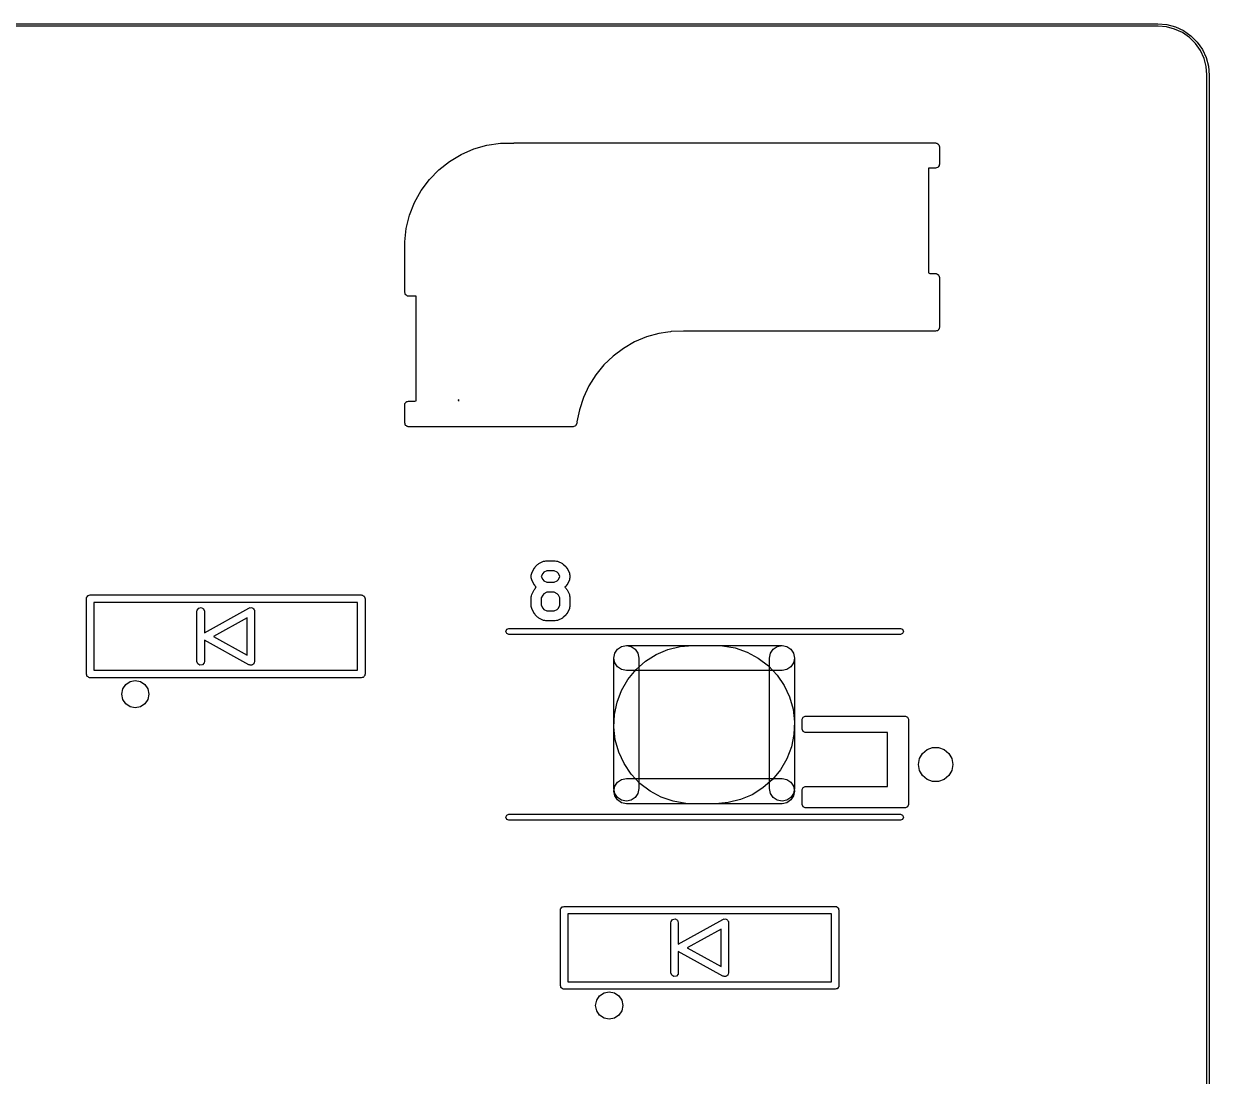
# Model space of a CAD drawing. Extents: x 62 to 223, y -188 to -37.
# Drawn here: x 199.65 to 223.26, y -69.93 to -48.97 of the extents above; entities that cross this region are included whole.
import ezdxf

# ---------------------------------------------------------------- set-up
doc = ezdxf.new("R2010")
doc.units = 0
doc.layers.add('BLACK', color=7, linetype='CONTINUOUS')

msp = doc.modelspace()

# ---------------------------------------------------------------- linework, layer by layer
at = {"layer": 'BLACK', "linetype": 'CONTINUOUS'}
for p, q in [((185.135, -48.9697), (222.235, -48.9697)), ((222.235, -49.0197), (185.135, -49.0197)), ((222.235, -48.9697), (222.413, -48.9853)), ((222.242, -49.0166), (222.235, -49.0197)), ((222.405, -49.0309), (222.242, -49.0166)), ((222.57, -49.075), (222.405, -49.0309)), ((222.413, -48.9853), (222.586, -49.0315)), ((222.724, -49.1471), (222.57, -49.075)), ((222.586, -49.0315), (222.747, -49.107)), ((222.747, -49.107), (222.894, -49.2095)), ((222.864, -49.245), (222.724, -49.1471)), ((222.985, -49.3656), (222.864, -49.245)), ((222.894, -49.2095), (223.02, -49.3359)), ((223.02, -49.3359), (223.123, -49.4822)), ((223.083, -49.5053), (222.985, -49.3656)), ((223.155, -49.66), (223.083, -49.5053)), ((223.123, -49.4822), (223.198, -49.6441)), ((223.199, -49.8248), (223.155, -49.66)), ((223.198, -49.6441), (223.244, -49.8167)), ((223.244, -49.8167), (223.26, -49.9947)), ((223.213, -49.9873), (223.199, -49.8248)), ((223.21, -49.9947), (223.213, -49.9873)), ((223.21, -142.245), (223.21, -49.9947)), ((223.26, -49.9947), (223.26, -49.9947)), ((223.26, -49.9947), (223.26, -142.245)), ((208.362, -51.5709), (208.612, -51.463)), ((208.612, -51.463), (208.873, -51.3886)), ((208.873, -51.3886), (209.142, -51.349)), ((209.142, -51.349), (209.41, -51.3449)), ((209.41, -51.3449), (209.41, -51.3447)), ((209.41, -51.3447), (217.81, -51.3447)), ((217.81, -51.3447), (217.82, -51.3464)), ((217.82, -51.3464), (217.823, -51.3458)), ((217.823, -51.3458), (217.826, -51.3475)), ((217.826, -51.3475), (217.836, -51.3492)), ((217.836, -51.3492), (217.851, -51.3617)), ((217.851, -51.3617), (217.867, -51.3715)), ((217.867, -51.3715), (217.87, -51.3778)), ((217.87, -51.3778), (217.875, -51.3822)), ((217.875, -51.3822), (217.878, -51.4014)), ((217.878, -51.4014), (217.885, -51.4197)), ((217.885, -51.4197), (217.885, -51.7697)), ((207.916, -51.8792), (208.129, -51.7104)), ((208.129, -51.7104), (208.362, -51.5709)), ((207.727, -52.0743), (207.916, -51.8792)), ((217.81, -51.8447), (217.665, -51.8447)), ((217.665, -51.8447), (217.665, -53.9297)), ((217.828, -51.838), (217.81, -51.8447)), ((217.847, -51.8347), (217.828, -51.838)), ((217.852, -51.8295), (217.847, -51.8347)), ((217.858, -51.8272), (217.852, -51.8295)), ((217.868, -51.8103), (217.858, -51.8272)), ((217.88, -51.7954), (217.868, -51.8103)), ((217.882, -51.7856), (217.88, -51.7954)), ((217.884, -51.7827), (217.882, -51.7856)), ((217.885, -51.7697), (217.883, -51.7794)), ((217.883, -51.7794), (217.884, -51.7827)), ((207.565, -52.2924), (207.727, -52.0743)), ((207.433, -52.5298), (207.565, -52.2924)), ((207.333, -52.7825), (207.433, -52.5298)), ((207.266, -53.046), (207.333, -52.7825)), ((207.235, -53.316), (207.266, -53.046)), ((207.235, -53.3172), (207.235, -53.316)), ((207.235, -53.3197), (207.235, -53.3172)), ((207.235, -54.3197), (207.235, -53.3197)), ((217.665, -53.9297), (217.696, -53.9447)), ((217.696, -53.9447), (217.81, -53.9447)), ((217.81, -53.9447), (217.82, -53.9464)), ((217.82, -53.9464), (217.823, -53.9458)), ((217.823, -53.9458), (217.826, -53.9475)), ((217.826, -53.9475), (217.836, -53.9492)), ((217.836, -53.9492), (217.851, -53.9617)), ((217.851, -53.9617), (217.867, -53.9715)), ((217.867, -53.9715), (217.87, -53.9778)), ((217.87, -53.9778), (217.875, -53.9822)), ((217.875, -53.9822), (217.878, -54.0014)), ((217.878, -54.0014), (217.885, -54.0197)), ((217.885, -54.0197), (217.885, -55.0197)), ((207.242, -54.338), (207.235, -54.3197)), ((207.245, -54.3572), (207.242, -54.338)), ((207.25, -54.3615), (207.245, -54.3572)), ((207.253, -54.3679), (207.25, -54.3615)), ((207.269, -54.3777), (207.253, -54.3679)), ((207.284, -54.3902), (207.269, -54.3777)), ((207.294, -54.3919), (207.284, -54.3902)), ((207.297, -54.3936), (207.294, -54.3919)), ((207.3, -54.393), (207.297, -54.3936)), ((207.31, -54.3947), (207.3, -54.393)), ((207.465, -54.3947), (207.31, -54.3947)), ((207.465, -56.4787), (207.465, -54.3947)), ((212.051, -55.2076), (211.815, -55.3069)), ((212.298, -55.1378), (212.051, -55.2076)), ((212.473, -55.1108), (212.298, -55.1378)), ((212.53, -55.1051), (212.473, -55.1108)), ((212.542, -55.1001), (212.53, -55.1051)), ((212.552, -55.0987), (212.542, -55.1001)), ((212.79, -55.0912), (212.552, -55.0987)), ((212.806, -55.094), (212.79, -55.0912)), ((212.808, -55.0947), (212.806, -55.094)), ((212.809, -55.0944), (212.808, -55.0947)), ((212.81, -55.0947), (212.809, -55.0944)), ((217.81, -55.0947), (212.81, -55.0947)), ((217.828, -55.088), (217.81, -55.0947)), ((217.847, -55.0847), (217.828, -55.088)), ((217.852, -55.0795), (217.847, -55.0847)), ((217.858, -55.0772), (217.852, -55.0795)), ((217.868, -55.0603), (217.858, -55.0772)), ((217.88, -55.0454), (217.868, -55.0603)), ((217.882, -55.0356), (217.88, -55.0454)), ((217.884, -55.0327), (217.882, -55.0356)), ((217.885, -55.0197), (217.883, -55.0294)), ((217.883, -55.0294), (217.884, -55.0327)), ((211.593, -55.4342), (211.387, -55.5878)), ((211.815, -55.3069), (211.593, -55.4342)), ((211.387, -55.5878), (211.202, -55.7652)), ((211.202, -55.7652), (211.04, -55.9638)), ((210.903, -56.1807), (210.794, -56.4127)), ((211.04, -55.9638), (210.903, -56.1807)), ((210.794, -56.4127), (210.714, -56.6563)), ((207.235, -56.5597), (207.237, -56.55)), ((207.235, -56.9197), (207.235, -56.5597)), ((207.236, -56.5467), (207.238, -56.5438)), ((207.237, -56.55), (207.236, -56.5467)), ((207.238, -56.5438), (207.24, -56.534)), ((207.24, -56.534), (207.252, -56.5191)), ((207.252, -56.5191), (207.262, -56.5022)), ((207.262, -56.5022), (207.268, -56.4999)), ((207.268, -56.4999), (207.272, -56.4947)), ((207.272, -56.4947), (207.292, -56.4914)), ((207.292, -56.4914), (207.31, -56.4847)), ((207.31, -56.4847), (207.435, -56.4847)), ((207.435, -56.4847), (207.465, -56.4787)), ((208.303, -56.4607), (208.302, -56.4697)), ((208.302, -56.4697), (208.32, -56.4697)), ((208.32, -56.4697), (208.303, -56.4607)), ((210.714, -56.6563), (210.666, -56.8976)), ((210.666, -56.8976), (210.668, -56.9083)), ((207.242, -56.938), (207.235, -56.9197)), ((207.245, -56.9572), (207.242, -56.938)), ((207.25, -56.9615), (207.245, -56.9572)), ((207.253, -56.9679), (207.25, -56.9615)), ((207.269, -56.9777), (207.253, -56.9679)), ((207.284, -56.9902), (207.269, -56.9777)), ((207.294, -56.9919), (207.284, -56.9902)), ((207.297, -56.9936), (207.294, -56.9919)), ((207.3, -56.993), (207.297, -56.9936)), ((207.31, -56.9947), (207.3, -56.993)), ((210.17, -56.9947), (207.31, -56.9947)), ((210.194, -56.9982), (210.17, -56.9947)), ((210.219, -56.9947), (210.194, -56.9982)), ((210.59, -56.9947), (210.219, -56.9947)), ((210.638, -56.9772), (210.59, -56.9947)), ((210.664, -56.9327), (210.638, -56.9772)), ((210.668, -56.9083), (210.662, -56.9211)), ((210.662, -56.9211), (210.664, -56.9327)), ((209.831, -59.7866), (209.879, -59.739)), ((209.879, -59.739), (209.893, -59.7316)), ((209.893, -59.7316), (209.905, -59.7203)), ((209.905, -59.7203), (210, -59.6726)), ((210, -59.6726), (210.023, -59.6692)), ((210.023, -59.6692), (210.045, -59.6621)), ((210.045, -59.6621), (210.235, -59.6621)), ((210.235, -59.6621), (210.257, -59.6692)), ((210.257, -59.6692), (210.28, -59.6726)), ((210.28, -59.6726), (210.375, -59.7203)), ((210.375, -59.7203), (210.387, -59.7316)), ((210.387, -59.7316), (210.401, -59.739)), ((210.401, -59.739), (210.449, -59.7866)), ((209.754, -59.9526), (209.761, -59.9306)), ((209.754, -60.0002), (209.754, -59.9526)), ((209.761, -59.9306), (209.765, -59.9078)), ((209.765, -59.9078), (209.812, -59.8126)), ((209.812, -59.8126), (209.824, -59.8011)), ((209.824, -59.8011), (209.831, -59.7866)), ((209.984, -59.9166), (209.954, -59.9762)), ((209.954, -59.9762), (209.954, -59.9766)), ((209.954, -59.9766), (209.984, -60.0362)), ((210.009, -59.8919), (209.984, -59.9166)), ((210.068, -59.8621), (210.009, -59.8919)), ((210.212, -59.8621), (210.068, -59.8621)), ((210.271, -59.8919), (210.212, -59.8621)), ((210.296, -59.9166), (210.271, -59.8919)), ((210.326, -59.9762), (210.296, -59.9166)), ((210.296, -60.0362), (210.326, -59.9766)), ((210.326, -59.9766), (210.326, -59.9762)), ((210.449, -59.7866), (210.456, -59.8011)), ((210.456, -59.8011), (210.468, -59.8126)), ((210.468, -59.8126), (210.515, -59.9078)), ((210.515, -59.9078), (210.519, -59.9306)), ((210.519, -59.9306), (210.526, -59.9526)), ((210.526, -59.9526), (210.526, -60.0002)), ((209.761, -60.0221), (209.754, -60.0002)), ((209.765, -60.0449), (209.761, -60.0221)), ((209.812, -60.1402), (209.765, -60.0449)), ((209.824, -60.1517), (209.812, -60.1402)), ((209.831, -60.1661), (209.824, -60.1517)), ((209.856, -60.1907), (209.831, -60.1661)), ((209.831, -60.2152), (209.856, -60.1907)), ((209.984, -60.0362), (210.009, -60.0609)), ((210.009, -60.0609), (210.068, -60.0907)), ((210.068, -60.0907), (210.212, -60.0907)), ((210.212, -60.0907), (210.271, -60.0609)), ((210.271, -60.0609), (210.296, -60.0362)), ((210.449, -60.1661), (210.424, -60.1907)), ((210.424, -60.1907), (210.449, -60.2152)), ((210.456, -60.1517), (210.449, -60.1661)), ((210.468, -60.1402), (210.456, -60.1517)), ((210.515, -60.0449), (210.468, -60.1402)), ((210.519, -60.0221), (210.515, -60.0449)), ((210.526, -60.0002), (210.519, -60.0221)), ((200.895, -60.4197), (200.897, -60.41)), ((200.895, -61.9197), (200.895, -60.4197)), ((200.896, -60.4067), (200.898, -60.4038)), ((200.897, -60.41), (200.896, -60.4067)), ((200.898, -60.4038), (200.9, -60.394)), ((200.9, -60.394), (200.912, -60.3791)), ((200.912, -60.3791), (200.922, -60.3622)), ((200.922, -60.3622), (200.928, -60.3599)), ((200.928, -60.3599), (200.933, -60.3547)), ((200.933, -60.3547), (200.952, -60.3514)), ((200.952, -60.3514), (200.97, -60.3447)), ((200.97, -60.3447), (206.37, -60.3447)), ((206.37, -60.3447), (206.38, -60.3464)), ((206.38, -60.3464), (206.383, -60.3458)), ((206.383, -60.3458), (206.386, -60.3475)), ((206.386, -60.3475), (206.396, -60.3492)), ((206.396, -60.3492), (206.411, -60.3617)), ((206.411, -60.3617), (206.427, -60.3715)), ((206.427, -60.3715), (206.43, -60.3778)), ((206.43, -60.3778), (206.435, -60.3822)), ((206.435, -60.3822), (206.438, -60.4014)), ((206.438, -60.4014), (206.445, -60.4197)), ((206.445, -60.4197), (206.445, -61.9197)), ((209.754, -60.3811), (209.761, -60.3592)), ((209.754, -60.5716), (209.754, -60.3811)), ((209.761, -60.3592), (209.765, -60.3364)), ((209.765, -60.3364), (209.812, -60.2412)), ((209.812, -60.2412), (209.824, -60.2296)), ((209.824, -60.2296), (209.831, -60.2152)), ((209.984, -60.3451), (209.954, -60.4047)), ((209.954, -60.4047), (209.954, -60.548)), ((210.009, -60.3205), (209.984, -60.3451)), ((210.068, -60.2907), (210.009, -60.3205)), ((210.212, -60.2907), (210.068, -60.2907)), ((210.271, -60.3205), (210.212, -60.2907)), ((210.296, -60.3451), (210.271, -60.3205)), ((210.326, -60.4047), (210.296, -60.3451)), ((210.326, -60.548), (210.326, -60.4047)), ((210.449, -60.2152), (210.456, -60.2296)), ((210.456, -60.2296), (210.468, -60.2412)), ((210.468, -60.2412), (210.515, -60.3364)), ((210.515, -60.3364), (210.519, -60.3592)), ((210.519, -60.3592), (210.526, -60.3811)), ((210.526, -60.3811), (210.526, -60.5716)), ((201.045, -60.4947), (201.045, -61.8447)), ((206.295, -60.4947), (201.045, -60.4947)), ((203.095, -60.6697), (203.1, -60.644)), ((203.095, -61.6697), (203.095, -60.6697)), ((203.1, -60.644), (203.132, -60.6047)), ((203.132, -60.6047), (203.183, -60.5958)), ((203.183, -60.5958), (203.227, -60.6215)), ((203.227, -60.6215), (203.245, -60.6697)), ((203.245, -61.0978), (204.134, -60.6041)), ((203.245, -60.6697), (203.245, -61.0978)), ((204.134, -60.6041), (204.158, -60.5956)), ((204.158, -60.5956), (204.171, -60.598)), ((204.171, -60.598), (204.183, -60.5958)), ((204.183, -60.5958), (204.195, -60.6028)), ((204.195, -60.6028), (204.209, -60.6054)), ((204.209, -60.6054), (204.217, -60.6152)), ((204.217, -60.6152), (204.227, -60.6215)), ((204.227, -60.6215), (204.232, -60.6345)), ((204.232, -60.6345), (204.241, -60.6452)), ((204.241, -60.6452), (204.241, -60.6578)), ((204.241, -60.6578), (204.245, -60.6697)), ((204.245, -60.6697), (204.245, -61.6697)), ((206.295, -61.8447), (206.295, -60.4947)), ((209.761, -60.5935), (209.754, -60.5716)), ((209.765, -60.6163), (209.761, -60.5935)), ((209.812, -60.7116), (209.765, -60.6163)), ((209.954, -60.548), (209.984, -60.6076)), ((209.984, -60.6076), (210.009, -60.6323)), ((210.009, -60.6323), (210.068, -60.6621)), ((210.068, -60.6621), (210.212, -60.6621)), ((210.212, -60.6621), (210.271, -60.6323)), ((210.271, -60.6323), (210.296, -60.6076)), ((210.296, -60.6076), (210.326, -60.548)), ((210.515, -60.6163), (210.468, -60.7116)), ((210.519, -60.5935), (210.515, -60.6163)), ((210.526, -60.5716), (210.519, -60.5935)), ((204.095, -60.7972), (203.424, -61.1697)), ((204.095, -61.5422), (204.095, -60.7972)), ((209.824, -60.7231), (209.812, -60.7116)), ((209.831, -60.7376), (209.824, -60.7231)), ((209.879, -60.7852), (209.831, -60.7376)), ((209.893, -60.7925), (209.879, -60.7852)), ((209.905, -60.8039), (209.893, -60.7925)), ((210, -60.8515), (209.905, -60.8039)), ((210.023, -60.855), (210, -60.8515)), ((210.045, -60.8621), (210.023, -60.855)), ((210.235, -60.8621), (210.045, -60.8621)), ((210.257, -60.855), (210.235, -60.8621)), ((210.28, -60.8515), (210.257, -60.855)), ((210.375, -60.8039), (210.28, -60.8515)), ((210.387, -60.7925), (210.375, -60.8039)), ((210.401, -60.7852), (210.387, -60.7925)), ((210.449, -60.7376), (210.401, -60.7852)), ((210.456, -60.7231), (210.449, -60.7376)), ((210.468, -60.7116), (210.456, -60.7231)), ((209.25, -61.0697), (209.268, -61.0273)), ((209.268, -61.1121), (209.25, -61.0697)), ((209.268, -61.0273), (209.31, -61.0097)), ((209.31, -61.1297), (209.268, -61.1121)), ((209.31, -61.0097), (217.11, -61.0097)), ((217.11, -61.1297), (209.31, -61.1297)), ((217.11, -61.0097), (217.152, -61.0273)), ((217.152, -61.1121), (217.11, -61.1297)), ((217.152, -61.0273), (217.17, -61.0697)), ((217.17, -61.0697), (217.152, -61.1121)), ((204.134, -61.7353), (203.245, -61.2416)), ((203.245, -61.2416), (203.245, -61.6697)), ((203.424, -61.1697), (204.095, -61.5422)), ((211.473, -61.4232), (211.554, -61.369)), ((211.473, -61.4232), (211.554, -61.369)), ((211.473, -61.4232), (211.554, -61.369)), ((211.473, -61.4232), (211.554, -61.369)), ((211.554, -61.369), (211.65, -61.35)), ((211.554, -61.369), (211.65, -61.35)), ((211.554, -61.369), (211.65, -61.35)), ((211.554, -61.369), (211.65, -61.35)), ((211.65, -61.35), (211.746, -61.369)), ((211.65, -61.35), (214.75, -61.35)), ((211.65, -61.35), (211.746, -61.369)), ((211.65, -61.35), (214.75, -61.35)), ((211.746, -61.369), (211.827, -61.4232)), ((211.746, -61.369), (211.827, -61.4232)), ((212.478, -61.4305), (212.723, -61.3703)), ((212.478, -61.4305), (212.723, -61.3703)), ((212.478, -61.4305), (212.723, -61.3703)), ((212.478, -61.4305), (212.723, -61.3703)), ((212.723, -61.3703), (212.975, -61.35)), ((212.723, -61.3703), (212.975, -61.35)), ((212.723, -61.3703), (212.975, -61.35)), ((212.723, -61.3703), (212.975, -61.35)), ((212.975, -61.35), (213.425, -61.35)), ((212.975, -61.35), (213.425, -61.35)), ((212.975, -61.35), (213.425, -61.35)), ((212.975, -61.35), (213.425, -61.35)), ((213.425, -61.35), (213.568, -61.3565)), ((213.425, -61.35), (213.568, -61.3565)), ((213.425, -61.35), (213.568, -61.3565)), ((213.425, -61.35), (213.568, -61.3565)), ((213.568, -61.3565), (213.817, -61.3995)), ((213.568, -61.3565), (213.817, -61.3995)), ((213.568, -61.3565), (213.817, -61.3995)), ((213.568, -61.3565), (213.817, -61.3995)), ((214.573, -61.4232), (214.654, -61.369)), ((214.573, -61.4232), (214.654, -61.369)), ((214.654, -61.369), (214.75, -61.35)), ((214.654, -61.369), (214.75, -61.35)), ((214.75, -61.35), (214.846, -61.369)), ((214.75, -61.35), (214.846, -61.369)), ((214.75, -61.35), (214.846, -61.369)), ((214.75, -61.35), (214.846, -61.369)), ((214.846, -61.369), (214.927, -61.4232)), ((214.846, -61.369), (214.927, -61.4232)), ((214.846, -61.369), (214.927, -61.4232)), ((214.846, -61.369), (214.927, -61.4232)), ((211.4, -61.6), (211.419, -61.5043)), ((211.4, -61.6), (211.419, -61.5043)), ((211.4, -61.6), (211.419, -61.5043)), ((211.4, -61.6), (211.419, -61.5043)), ((211.4, -64.2), (211.4, -61.6)), ((211.419, -61.6957), (211.4, -61.6)), ((211.4, -64.2), (211.4, -61.6)), ((211.419, -61.6957), (211.4, -61.6)), ((211.419, -61.5043), (211.473, -61.4232)), ((211.419, -61.5043), (211.473, -61.4232)), ((211.419, -61.5043), (211.473, -61.4232)), ((211.419, -61.5043), (211.473, -61.4232)), ((211.827, -61.4232), (211.881, -61.5043)), ((211.827, -61.4232), (211.881, -61.5043)), ((211.881, -61.5043), (211.9, -61.6)), ((211.881, -61.5043), (211.9, -61.6)), ((211.9, -61.6), (211.9, -64.2)), ((211.9, -61.6), (211.9, -64.2)), ((212.032, -61.6638), (212.245, -61.5292)), ((212.032, -61.6638), (212.245, -61.5292)), ((212.032, -61.6638), (212.245, -61.5292)), ((212.032, -61.6638), (212.245, -61.5292)), ((212.245, -61.5292), (212.478, -61.4305)), ((212.245, -61.5292), (212.478, -61.4305)), ((212.245, -61.5292), (212.478, -61.4305)), ((212.245, -61.5292), (212.478, -61.4305)), ((213.817, -61.3995), (214.056, -61.4817)), ((213.817, -61.3995), (214.056, -61.4817)), ((213.817, -61.3995), (214.056, -61.4817)), ((213.817, -61.3995), (214.056, -61.4817)), ((214.056, -61.4817), (214.278, -61.6011)), ((214.056, -61.4817), (214.278, -61.6011)), ((214.056, -61.4817), (214.278, -61.6011)), ((214.056, -61.4817), (214.278, -61.6011)), ((214.278, -61.6011), (214.479, -61.7545)), ((214.278, -61.6011), (214.479, -61.7545)), ((214.278, -61.6011), (214.479, -61.7545)), ((214.278, -61.6011), (214.479, -61.7545)), ((214.5, -61.6), (214.519, -61.5043)), ((214.5, -61.6), (214.519, -61.5043)), ((214.5, -64.2), (214.5, -61.6)), ((214.5, -64.2), (214.5, -61.6)), ((214.519, -61.5043), (214.573, -61.4232)), ((214.519, -61.5043), (214.573, -61.4232)), ((214.927, -61.4232), (214.981, -61.5043)), ((214.927, -61.4232), (214.981, -61.5043)), ((214.927, -61.4232), (214.981, -61.5043)), ((214.927, -61.4232), (214.981, -61.5043)), ((214.981, -61.5043), (215, -61.6)), ((214.981, -61.5043), (215, -61.6)), ((214.981, -61.5043), (215, -61.6)), ((214.981, -61.5043), (215, -61.6)), ((215, -61.6), (214.981, -61.6957)), ((215, -61.6), (214.981, -61.6957)), ((215, -61.6), (215, -64.2)), ((215, -61.6), (215, -64.2)), ((201.045, -61.8447), (206.295, -61.8447)), ((203.113, -61.7179), (203.095, -61.6697)), ((203.157, -61.7436), (203.113, -61.7179)), ((203.207, -61.7347), (203.157, -61.7436)), ((203.24, -61.6954), (203.207, -61.7347)), ((203.245, -61.6697), (203.24, -61.6954)), ((204.146, -61.7372), (204.134, -61.7353)), ((204.157, -61.7436), (204.146, -61.7372)), ((204.171, -61.7412), (204.157, -61.7436)), ((204.184, -61.7433), (204.171, -61.7412)), ((204.195, -61.7368), (204.184, -61.7433)), ((204.207, -61.7347), (204.195, -61.7368)), ((204.216, -61.7241), (204.207, -61.7347)), ((204.228, -61.717), (204.216, -61.7241)), ((204.232, -61.705), (204.228, -61.717)), ((204.24, -61.6954), (204.232, -61.705)), ((204.245, -61.6697), (204.24, -61.6954)), ((211.473, -61.7768), (211.419, -61.6957)), ((211.473, -61.7768), (211.419, -61.6957)), ((211.554, -61.831), (211.473, -61.7768)), ((211.554, -61.831), (211.473, -61.7768)), ((211.65, -61.85), (211.554, -61.831)), ((211.65, -61.85), (211.554, -61.831)), ((214.75, -61.85), (211.65, -61.85)), ((214.75, -61.85), (211.65, -61.85)), ((211.682, -62.0261), (211.842, -61.8309)), ((211.682, -62.0261), (211.842, -61.8309)), ((211.682, -62.0261), (211.842, -61.8309)), ((211.682, -62.0261), (211.842, -61.8309)), ((211.842, -61.8309), (212.032, -61.6638)), ((211.842, -61.8309), (212.032, -61.6638)), ((211.842, -61.8309), (212.032, -61.6638)), ((211.842, -61.8309), (212.032, -61.6638)), ((214.479, -61.7545), (214.652, -61.9381)), ((214.479, -61.7545), (214.652, -61.9381)), ((214.479, -61.7545), (214.652, -61.9381)), ((214.479, -61.7545), (214.652, -61.9381)), ((214.846, -61.831), (214.75, -61.85)), ((214.846, -61.831), (214.75, -61.85)), ((214.927, -61.7768), (214.846, -61.831)), ((214.927, -61.7768), (214.846, -61.831)), ((214.981, -61.6957), (214.927, -61.7768)), ((214.981, -61.6957), (214.927, -61.7768)), ((200.902, -61.938), (200.895, -61.9197)), ((200.905, -61.9572), (200.902, -61.938)), ((200.91, -61.9615), (200.905, -61.9572)), ((200.913, -61.9679), (200.91, -61.9615)), ((200.929, -61.9777), (200.913, -61.9679)), ((200.944, -61.9902), (200.929, -61.9777)), ((200.954, -61.9919), (200.944, -61.9902)), ((200.957, -61.9936), (200.954, -61.9919)), ((200.96, -61.993), (200.957, -61.9936)), ((200.97, -61.9947), (200.96, -61.993)), ((206.37, -61.9947), (200.97, -61.9947)), ((201.678, -62.1273), (201.766, -62.0683)), ((201.766, -62.0683), (201.87, -62.0476)), ((201.87, -62.0476), (201.974, -62.0683)), ((201.974, -62.0683), (202.062, -62.1273)), ((206.388, -61.988), (206.37, -61.9947)), ((206.407, -61.9847), (206.388, -61.988)), ((206.412, -61.9795), (206.407, -61.9847)), ((206.418, -61.9772), (206.412, -61.9795)), ((206.428, -61.9603), (206.418, -61.9772)), ((206.44, -61.9454), (206.428, -61.9603)), ((206.442, -61.9356), (206.44, -61.9454)), ((206.444, -61.9327), (206.442, -61.9356)), ((206.445, -61.9197), (206.443, -61.9294)), ((206.443, -61.9294), (206.444, -61.9327)), ((211.555, -62.2445), (211.682, -62.0261)), ((211.555, -62.2445), (211.682, -62.0261)), ((211.555, -62.2445), (211.682, -62.0261)), ((211.555, -62.2445), (211.682, -62.0261)), ((214.652, -61.9381), (214.794, -62.147)), ((214.652, -61.9381), (214.794, -62.147)), ((214.652, -61.9381), (214.794, -62.147)), ((214.652, -61.9381), (214.794, -62.147)), ((201.598, -62.3197), (201.619, -62.2156)), ((201.619, -62.4238), (201.598, -62.3197)), ((201.619, -62.2156), (201.678, -62.1273)), ((202.062, -62.1273), (202.121, -62.2156)), ((202.121, -62.2156), (202.142, -62.3197)), ((202.142, -62.3197), (202.121, -62.4238)), ((211.464, -62.4803), (211.555, -62.2445)), ((211.464, -62.4803), (211.555, -62.2445)), ((211.464, -62.4803), (211.555, -62.2445)), ((211.464, -62.4803), (211.555, -62.2445)), ((214.794, -62.147), (214.901, -62.376)), ((214.794, -62.147), (214.901, -62.376)), ((214.794, -62.147), (214.901, -62.376)), ((214.794, -62.147), (214.901, -62.376)), ((201.678, -62.5121), (201.619, -62.4238)), ((201.766, -62.5711), (201.678, -62.5121)), ((201.87, -62.5918), (201.766, -62.5711)), ((201.974, -62.5711), (201.87, -62.5918)), ((202.062, -62.5121), (201.974, -62.5711)), ((202.121, -62.4238), (202.062, -62.5121)), ((211.412, -62.7276), (211.464, -62.4803)), ((211.412, -62.7276), (211.464, -62.4803)), ((211.412, -62.7276), (211.464, -62.4803)), ((211.412, -62.7276), (211.464, -62.4803)), ((214.901, -62.376), (214.97, -62.6191)), ((214.901, -62.376), (214.97, -62.6191)), ((214.901, -62.376), (214.97, -62.6191)), ((214.901, -62.376), (214.97, -62.6191)), ((211.401, -62.98), (211.412, -62.7276)), ((211.401, -62.98), (211.412, -62.7276)), ((211.401, -62.98), (211.412, -62.7276)), ((211.401, -62.98), (211.412, -62.7276)), ((214.97, -62.6191), (214.999, -62.87)), ((214.97, -62.6191), (214.999, -62.87)), ((214.97, -62.6191), (214.999, -62.87)), ((214.97, -62.6191), (214.999, -62.87)), ((215.15, -62.8197), (215.168, -62.7773)), ((215.168, -62.7773), (215.21, -62.7597)), ((215.21, -62.7597), (217.21, -62.7597)), ((217.21, -62.7597), (217.252, -62.7773)), ((217.252, -62.7773), (217.27, -62.8197)), ((211.43, -63.2309), (211.401, -62.98)), ((211.43, -63.2309), (211.401, -62.98)), ((211.43, -63.2309), (211.401, -62.98)), ((211.43, -63.2309), (211.401, -62.98)), ((214.999, -62.87), (214.988, -63.1224)), ((214.999, -62.87), (214.988, -63.1224)), ((214.999, -62.87), (214.988, -63.1224)), ((214.999, -62.87), (214.988, -63.1224)), ((215.15, -63.0197), (215.15, -62.8197)), ((215.168, -63.0621), (215.15, -63.0197)), ((217.27, -62.8197), (217.27, -64.5197)), ((211.499, -63.474), (211.43, -63.2309)), ((211.499, -63.474), (211.43, -63.2309)), ((211.499, -63.474), (211.43, -63.2309)), ((211.499, -63.474), (211.43, -63.2309)), ((214.988, -63.1224), (214.936, -63.3697)), ((214.988, -63.1224), (214.936, -63.3697)), ((214.988, -63.1224), (214.936, -63.3697)), ((214.988, -63.1224), (214.936, -63.3697)), ((215.21, -63.0797), (215.168, -63.0621)), ((216.85, -63.0797), (215.21, -63.0797)), ((216.85, -64.1597), (216.85, -63.0797)), ((211.606, -63.703), (211.499, -63.474)), ((211.606, -63.703), (211.499, -63.474)), ((211.606, -63.703), (211.499, -63.474)), ((211.606, -63.703), (211.499, -63.474)), ((214.936, -63.3697), (214.845, -63.6055)), ((214.936, -63.3697), (214.845, -63.6055)), ((214.936, -63.3697), (214.845, -63.6055)), ((214.936, -63.3697), (214.845, -63.6055)), ((217.488, -63.6024), (217.547, -63.4993)), ((217.547, -63.4993), (217.639, -63.4228)), ((217.639, -63.4228), (217.75, -63.3821)), ((217.75, -63.3821), (217.87, -63.3821)), ((217.87, -63.3821), (217.981, -63.4228)), ((217.981, -63.4228), (218.073, -63.4993)), ((218.073, -63.4993), (218.132, -63.6024)), ((211.748, -63.9119), (211.606, -63.703)), ((211.748, -63.9119), (211.606, -63.703)), ((211.748, -63.9119), (211.606, -63.703)), ((211.748, -63.9119), (211.606, -63.703)), ((214.845, -63.6055), (214.718, -63.8239)), ((214.845, -63.6055), (214.718, -63.8239)), ((214.845, -63.6055), (214.718, -63.8239)), ((214.845, -63.6055), (214.718, -63.8239)), ((217.467, -63.7197), (217.488, -63.6024)), ((217.488, -63.837), (217.467, -63.7197)), ((218.132, -63.6024), (218.153, -63.7197)), ((218.153, -63.7197), (218.132, -63.837)), ((211.921, -64.0955), (211.748, -63.9119)), ((211.921, -64.0955), (211.748, -63.9119)), ((211.921, -64.0955), (211.748, -63.9119)), ((211.921, -64.0955), (211.748, -63.9119)), ((214.718, -63.8239), (214.558, -64.0191)), ((214.718, -63.8239), (214.558, -64.0191)), ((214.718, -63.8239), (214.558, -64.0191)), ((214.718, -63.8239), (214.558, -64.0191)), ((217.547, -63.9401), (217.488, -63.837)), ((217.639, -64.0166), (217.547, -63.9401)), ((218.073, -63.9401), (217.981, -64.0166)), ((218.132, -63.837), (218.073, -63.9401)), ((211.4, -64.25), (211.419, -64.1543)), ((211.4, -64.25), (211.419, -64.1543)), ((211.419, -64.2957), (211.4, -64.2)), ((211.419, -64.2957), (211.4, -64.2)), ((211.419, -64.1543), (211.473, -64.0732)), ((211.419, -64.1543), (211.473, -64.0732)), ((211.473, -64.0732), (211.554, -64.019)), ((211.473, -64.0732), (211.554, -64.019)), ((211.554, -64.019), (211.65, -64)), ((211.554, -64.019), (211.65, -64)), ((211.65, -64), (214.75, -64)), ((211.65, -64), (214.75, -64)), ((211.9, -64.2), (211.881, -64.2957)), ((211.9, -64.2), (211.881, -64.2957)), ((212.122, -64.2489), (211.921, -64.0955)), ((212.122, -64.2489), (211.921, -64.0955)), ((212.122, -64.2489), (211.921, -64.0955)), ((212.122, -64.2489), (211.921, -64.0955)), ((214.368, -64.1862), (214.155, -64.3208)), ((214.368, -64.1862), (214.155, -64.3208)), ((214.368, -64.1862), (214.155, -64.3208)), ((214.368, -64.1862), (214.155, -64.3208)), ((214.558, -64.0191), (214.368, -64.1862)), ((214.558, -64.0191), (214.368, -64.1862)), ((214.558, -64.0191), (214.368, -64.1862)), ((214.558, -64.0191), (214.368, -64.1862)), ((214.519, -64.2957), (214.5, -64.2)), ((214.519, -64.2957), (214.5, -64.2)), ((214.75, -64), (214.846, -64.019)), ((214.75, -64), (214.846, -64.019)), ((214.846, -64.019), (214.927, -64.0732)), ((214.846, -64.019), (214.927, -64.0732)), ((214.927, -64.0732), (214.981, -64.1543)), ((214.927, -64.0732), (214.981, -64.1543)), ((214.981, -64.1543), (215, -64.25)), ((214.981, -64.1543), (215, -64.25)), ((215, -64.2), (214.981, -64.2957)), ((215, -64.2), (214.981, -64.2957)), ((215.15, -64.2197), (215.168, -64.1773)), ((215.15, -64.5197), (215.15, -64.2197)), ((215.168, -64.1773), (215.21, -64.1597)), ((215.21, -64.1597), (216.85, -64.1597)), ((217.75, -64.0573), (217.639, -64.0166)), ((217.87, -64.0573), (217.75, -64.0573)), ((217.981, -64.0166), (217.87, -64.0573)), ((211.419, -64.3457), (211.4, -64.25)), ((211.419, -64.3457), (211.4, -64.25)), ((211.473, -64.3768), (211.419, -64.2957)), ((211.473, -64.3768), (211.419, -64.2957)), ((211.473, -64.4268), (211.419, -64.3457)), ((211.473, -64.4268), (211.419, -64.3457)), ((211.554, -64.431), (211.473, -64.3768)), ((211.554, -64.431), (211.473, -64.3768)), ((211.554, -64.481), (211.473, -64.4268)), ((211.554, -64.481), (211.473, -64.4268)), ((211.65, -64.45), (211.554, -64.431)), ((211.65, -64.45), (211.554, -64.431)), ((211.746, -64.431), (211.65, -64.45)), ((211.746, -64.431), (211.65, -64.45)), ((211.827, -64.3768), (211.746, -64.431)), ((211.827, -64.3768), (211.746, -64.431)), ((211.881, -64.2957), (211.827, -64.3768)), ((211.881, -64.2957), (211.827, -64.3768)), ((212.344, -64.3683), (212.122, -64.2489)), ((212.344, -64.3683), (212.122, -64.2489)), ((212.344, -64.3683), (212.122, -64.2489)), ((212.344, -64.3683), (212.122, -64.2489)), ((212.583, -64.4505), (212.344, -64.3683)), ((212.583, -64.4505), (212.344, -64.3683)), ((212.583, -64.4505), (212.344, -64.3683)), ((212.583, -64.4505), (212.344, -64.3683)), ((212.832, -64.4935), (212.583, -64.4505)), ((212.832, -64.4935), (212.583, -64.4505)), ((212.832, -64.4935), (212.583, -64.4505)), ((212.832, -64.4935), (212.583, -64.4505)), ((213.922, -64.4195), (213.677, -64.4797)), ((213.922, -64.4195), (213.677, -64.4797)), ((213.922, -64.4195), (213.677, -64.4797)), ((213.922, -64.4195), (213.677, -64.4797)), ((214.155, -64.3208), (213.922, -64.4195)), ((214.155, -64.3208), (213.922, -64.4195)), ((214.155, -64.3208), (213.922, -64.4195)), ((214.155, -64.3208), (213.922, -64.4195)), ((214.573, -64.3768), (214.519, -64.2957)), ((214.573, -64.3768), (214.519, -64.2957)), ((214.654, -64.431), (214.573, -64.3768)), ((214.654, -64.431), (214.573, -64.3768)), ((214.75, -64.45), (214.654, -64.431)), ((214.75, -64.45), (214.654, -64.431)), ((214.846, -64.431), (214.75, -64.45)), ((214.846, -64.431), (214.75, -64.45)), ((214.927, -64.3768), (214.846, -64.431)), ((214.927, -64.3768), (214.846, -64.431)), ((214.927, -64.4268), (214.846, -64.481)), ((214.927, -64.4268), (214.846, -64.481)), ((214.981, -64.2957), (214.927, -64.3768)), ((214.981, -64.2957), (214.927, -64.3768)), ((214.981, -64.3457), (214.927, -64.4268)), ((214.981, -64.3457), (214.927, -64.4268)), ((215, -64.25), (214.981, -64.3457)), ((215, -64.25), (214.981, -64.3457)), ((211.65, -64.5), (211.554, -64.481)), ((211.65, -64.5), (211.554, -64.481)), ((214.75, -64.5), (211.65, -64.5)), ((214.75, -64.5), (211.65, -64.5)), ((212.975, -64.5), (212.832, -64.4935)), ((212.975, -64.5), (212.832, -64.4935)), ((212.975, -64.5), (212.832, -64.4935)), ((212.975, -64.5), (212.832, -64.4935)), ((213.425, -64.5), (212.975, -64.5)), ((213.425, -64.5), (212.975, -64.5)), ((213.425, -64.5), (212.975, -64.5)), ((213.425, -64.5), (212.975, -64.5)), ((213.677, -64.4797), (213.425, -64.5)), ((213.677, -64.4797), (213.425, -64.5)), ((213.677, -64.4797), (213.425, -64.5)), ((213.677, -64.4797), (213.425, -64.5)), ((214.846, -64.481), (214.75, -64.5)), ((214.846, -64.481), (214.75, -64.5)), ((215.168, -64.5621), (215.15, -64.5197)), ((215.21, -64.5797), (215.168, -64.5621)), ((217.21, -64.5797), (215.21, -64.5797)), ((217.252, -64.5621), (217.21, -64.5797)), ((217.27, -64.5197), (217.252, -64.5621)), ((209.25, -64.7697), (209.268, -64.7273)), ((209.268, -64.8121), (209.25, -64.7697)), ((209.268, -64.7273), (209.31, -64.7097)), ((209.31, -64.8297), (209.268, -64.8121)), ((209.31, -64.7097), (217.11, -64.7097)), ((217.11, -64.8297), (209.31, -64.8297)), ((217.11, -64.7097), (217.152, -64.7273)), ((217.152, -64.8121), (217.11, -64.8297)), ((217.152, -64.7273), (217.17, -64.7697)), ((217.17, -64.7697), (217.152, -64.8121)), ((210.34, -66.594), (210.352, -66.5791)), ((210.352, -66.5791), (210.362, -66.5622)), ((210.362, -66.5622), (210.368, -66.5599)), ((210.368, -66.5599), (210.373, -66.5547)), ((210.373, -66.5547), (210.392, -66.5514)), ((210.392, -66.5514), (210.41, -66.5447)), ((210.41, -66.5447), (215.81, -66.5447)), ((215.81, -66.5447), (215.82, -66.5464)), ((215.82, -66.5464), (215.823, -66.5458)), ((215.823, -66.5458), (215.826, -66.5475)), ((215.826, -66.5475), (215.836, -66.5492)), ((215.836, -66.5492), (215.851, -66.5617)), ((215.851, -66.5617), (215.867, -66.5715)), ((215.867, -66.5715), (215.87, -66.5778)), ((215.87, -66.5778), (215.875, -66.5822)), ((215.875, -66.5822), (215.878, -66.6014)), ((210.335, -66.6197), (210.337, -66.61)), ((210.335, -68.1197), (210.335, -66.6197)), ((210.336, -66.6067), (210.338, -66.6038)), ((210.337, -66.61), (210.336, -66.6067)), ((210.338, -66.6038), (210.34, -66.594)), ((210.485, -66.6947), (210.485, -68.0447)), ((215.735, -66.6947), (210.485, -66.6947)), ((212.54, -66.844), (212.572, -66.8047)), ((212.572, -66.8047), (212.623, -66.7958)), ((212.623, -66.7958), (212.667, -66.8215)), ((212.667, -66.8215), (212.685, -66.8697)), ((212.685, -67.2978), (213.574, -66.8041)), ((213.574, -66.8041), (213.598, -66.7956)), ((213.598, -66.7956), (213.611, -66.798)), ((213.611, -66.798), (213.623, -66.7958)), ((213.623, -66.7958), (213.635, -66.8028)), ((213.635, -66.8028), (213.649, -66.8054)), ((213.649, -66.8054), (213.657, -66.8152)), ((213.657, -66.8152), (213.667, -66.8215)), ((213.667, -66.8215), (213.672, -66.8345)), ((215.735, -68.0447), (215.735, -66.6947)), ((215.878, -66.6014), (215.885, -66.6197)), ((215.885, -66.6197), (215.885, -68.1197)), ((212.535, -66.8697), (212.54, -66.844)), ((212.535, -67.8697), (212.535, -66.8697)), ((212.685, -66.8697), (212.685, -67.2978)), ((213.535, -66.9972), (212.864, -67.3697)), ((213.535, -67.7422), (213.535, -66.9972)), ((213.672, -66.8345), (213.681, -66.8452)), ((213.681, -66.8452), (213.681, -66.8578)), ((213.681, -66.8578), (213.685, -66.8697)), ((213.685, -66.8697), (213.685, -67.8697)), ((213.574, -67.9353), (212.685, -67.4416)), ((212.685, -67.4416), (212.685, -67.8697)), ((212.864, -67.3697), (213.535, -67.7422)), ((212.553, -67.9179), (212.535, -67.8697)), ((212.597, -67.9436), (212.553, -67.9179)), ((212.647, -67.9347), (212.597, -67.9436)), ((212.68, -67.8954), (212.647, -67.9347)), ((212.685, -67.8697), (212.68, -67.8954)), ((213.586, -67.9372), (213.574, -67.9353)), ((213.597, -67.9436), (213.586, -67.9372)), ((213.611, -67.9412), (213.597, -67.9436)), ((213.624, -67.9433), (213.611, -67.9412)), ((213.635, -67.9368), (213.624, -67.9433)), ((213.647, -67.9347), (213.635, -67.9368)), ((213.656, -67.9241), (213.647, -67.9347)), ((213.668, -67.917), (213.656, -67.9241)), ((213.672, -67.905), (213.668, -67.917)), ((213.68, -67.8954), (213.672, -67.905)), ((213.685, -67.8697), (213.68, -67.8954)), ((210.342, -68.138), (210.335, -68.1197)), ((210.345, -68.1572), (210.342, -68.138)), ((210.35, -68.1615), (210.345, -68.1572)), ((210.353, -68.1679), (210.35, -68.1615)), ((210.369, -68.1777), (210.353, -68.1679)), ((210.384, -68.1902), (210.369, -68.1777)), ((210.394, -68.1919), (210.384, -68.1902)), ((210.397, -68.1936), (210.394, -68.1919)), ((210.4, -68.193), (210.397, -68.1936)), ((210.41, -68.1947), (210.4, -68.193)), ((215.81, -68.1947), (210.41, -68.1947)), ((210.485, -68.0447), (215.735, -68.0447)), ((215.828, -68.188), (215.81, -68.1947)), ((215.847, -68.1847), (215.828, -68.188)), ((215.852, -68.1795), (215.847, -68.1847)), ((215.858, -68.1772), (215.852, -68.1795)), ((215.868, -68.1603), (215.858, -68.1772)), ((215.88, -68.1454), (215.868, -68.1603)), ((215.882, -68.1356), (215.88, -68.1454)), ((215.884, -68.1327), (215.882, -68.1356)), ((215.885, -68.1197), (215.883, -68.1294)), ((215.883, -68.1294), (215.884, -68.1327)), ((211.038, -68.5197), (211.059, -68.4156)), ((211.059, -68.4156), (211.118, -68.3273)), ((211.118, -68.3273), (211.206, -68.2683)), ((211.206, -68.2683), (211.31, -68.2476)), ((211.31, -68.2476), (211.414, -68.2683)), ((211.414, -68.2683), (211.502, -68.3273)), ((211.502, -68.3273), (211.561, -68.4156)), ((211.561, -68.4156), (211.582, -68.5197)), ((211.059, -68.6238), (211.038, -68.5197)), ((211.118, -68.7121), (211.059, -68.6238)), ((211.206, -68.7711), (211.118, -68.7121)), ((211.502, -68.7121), (211.414, -68.7711)), ((211.561, -68.6238), (211.502, -68.7121)), ((211.582, -68.5197), (211.561, -68.6238)), ((211.31, -68.7918), (211.206, -68.7711)), ((211.414, -68.7711), (211.31, -68.7918))]:
    msp.add_line(p, q, dxfattribs=at)

doc.saveas('drawing.dxf')
